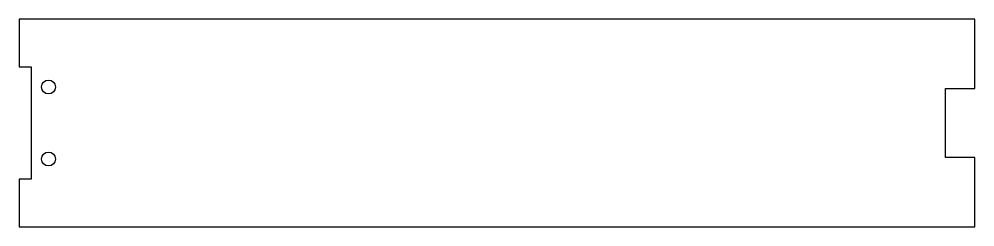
# Model space of a CAD drawing. Header units: inches. Extents: x 0 to 13.8, y 0 to 3.
import ezdxf

# ---------------------------------------------------------------- set-up
doc = ezdxf.new("R2010")
doc.units = ezdxf.units.IN
doc.header["$MEASUREMENT"] = 0

msp = doc.modelspace()

# ---------------------------------------------------------------- linework, layer by layer
msp.add_lwpolyline([(13.825, 0), (13.825, 1), (13.4, 1), (13.4, 2), (13.825, 2), (13.825, 3), (0, 3), (0, 2.3125), (0.172, 2.3125), (0.172, 0.6875), (0, 0.6875), (0, 0)], close=True)
for centre in [(0.425, 2.02), (0.425, 0.98)]:
    msp.add_circle(centre, 0.1)

doc.saveas('drawing.dxf')
